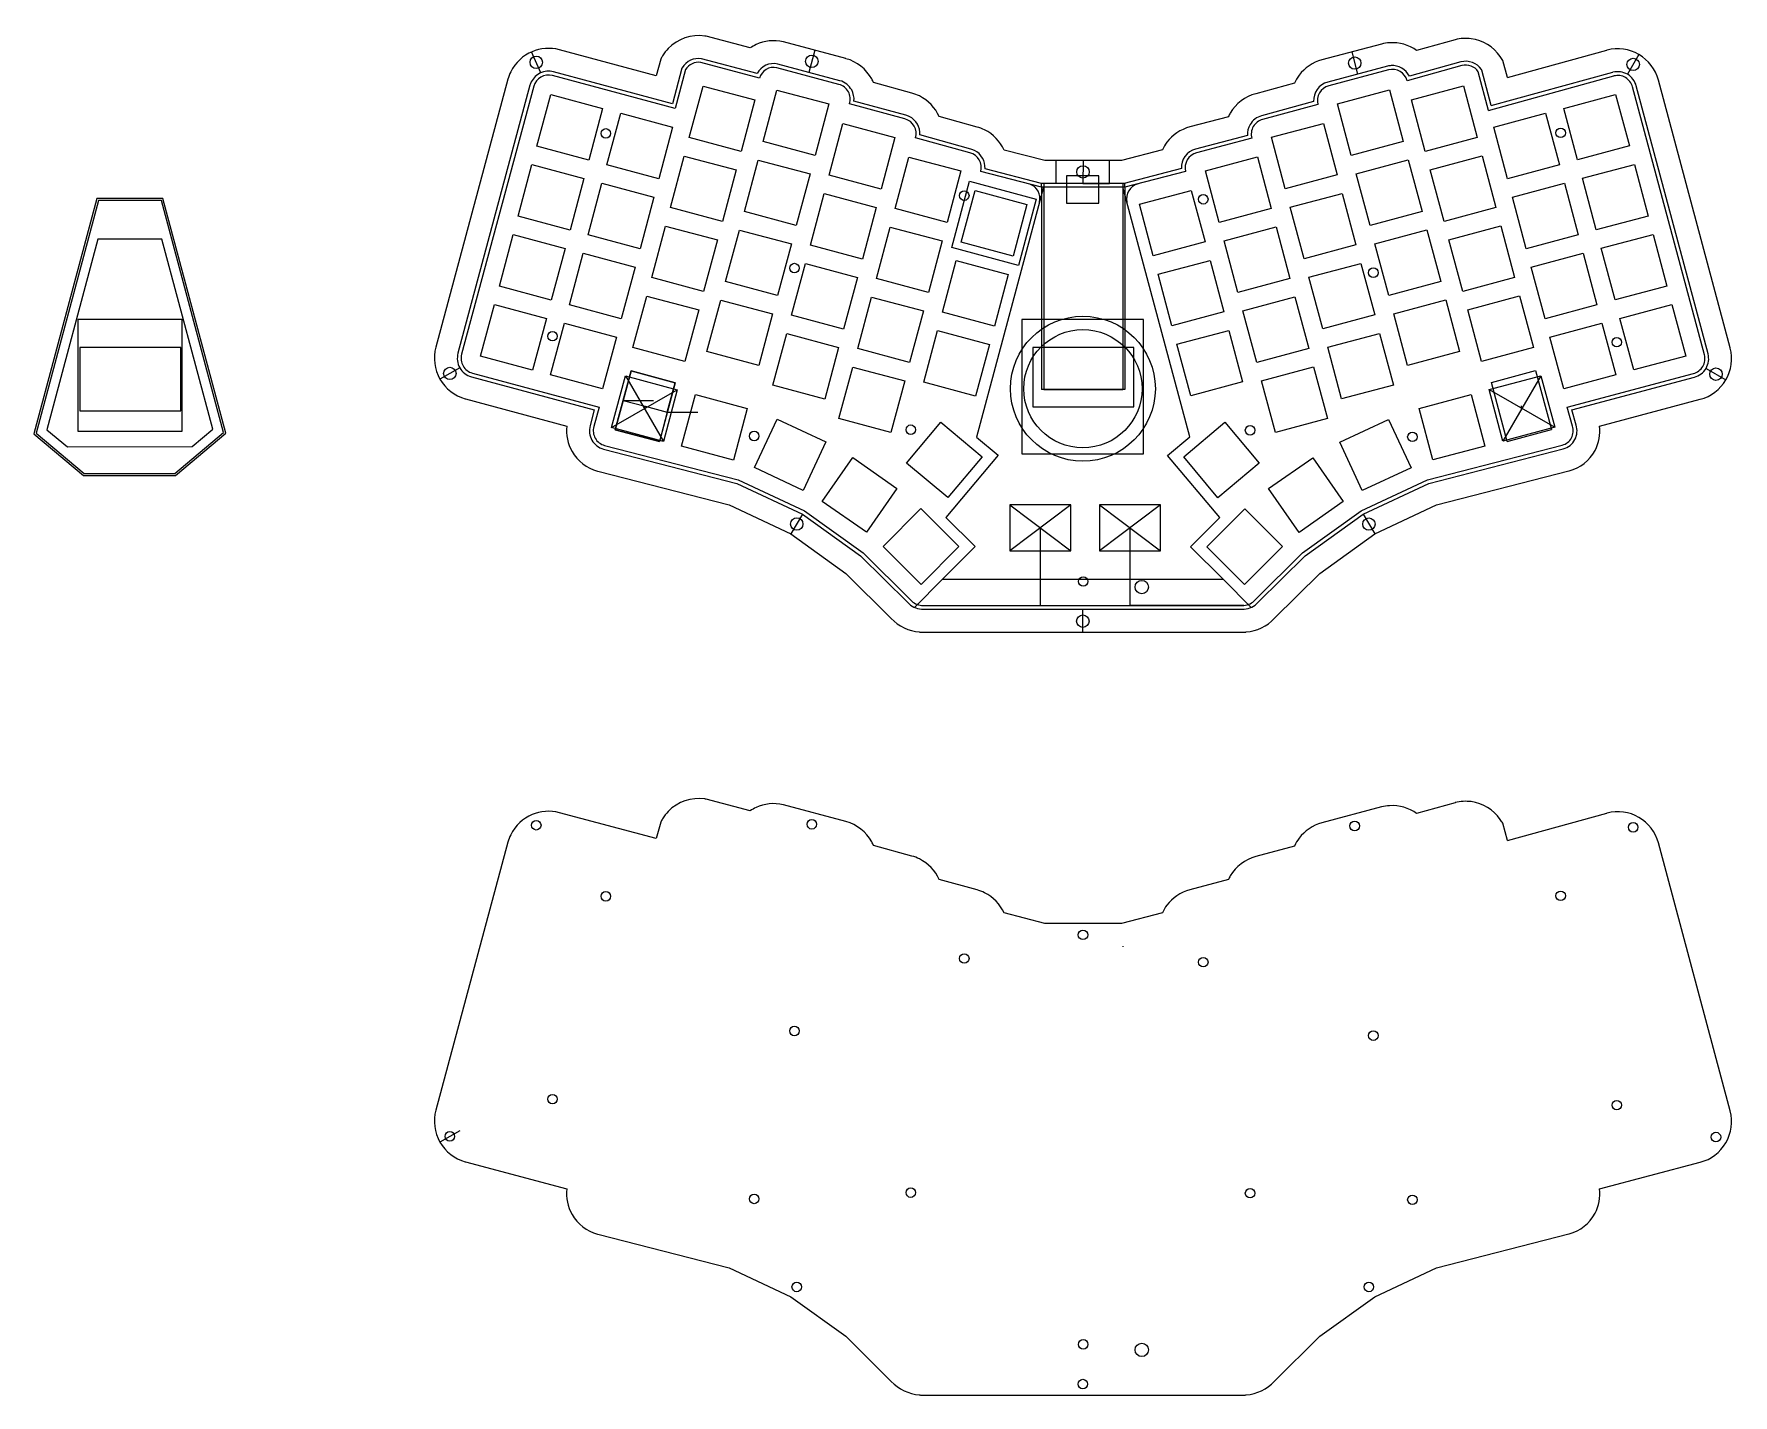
# Model space of a CAD drawing. Header units: millimetres. Extents: x -112 to 334, y -349 to 7.
import ezdxf

# ---------------------------------------------------------------- set-up
doc = ezdxf.new("R2010")
doc.units = ezdxf.units.MM
doc.layers.get('0').update_dxf_attribs({"linetype": 'CONTINUOUS'})

msp = doc.modelspace()

# ---------------------------------------------------------------- linework, layer by layer
for p, q in [((75.87, 3.69), (64.37, 6.75)), ((100.98, 0.9), (84.63, 5.27)), ((241.47, 4.72), (225.83, 0.57)), ((260.72, 5.84), (250.66, 3.04)), ((20.98, -2.81), (18.56, 2.68)), ((51.24, -3.57), (25.86, 3.22)), ((52.4, 0.77), (51.24, -3.57)), ((77.72, -3.01), (63.13, 0.87)), ((92.8, 3.08), (91.28, -2.72)), ((233.65, 2.64), (235.18, -3.16)), ((262.28, 0.04), (248.77, -3.71)), ((274.47, -4.05), (273.27, 0.45)), ((274.47, -4.05), (300.57, 3.11)), ((308.96, 1.98), (305.93, -3.2)), ((56.19, -12.13), (24.03, -3.54)), ((55.48, -10.91), (24.29, -2.58)), ((57.98, -1.6), (55.48, -10.91)), ((58.91, -1.99), (56.19, -12.13)), ((78.32, -4.21), (62.93, -0.11)), ((99.15, -5.86), (82.9, -1.51)), ((99.41, -4.89), (83.14, -0.54)), ((243, -1.08), (227.36, -5.23)), ((243.25, -2.05), (227.62, -6.2)), ((262.54, -0.92), (248.16, -4.91)), ((269.53, -12.66), (266.81, -2.52)), ((270.24, -11.43), (267.74, -2.09)), ((269.53, -12.66), (302.38, -3.65)), ((270.24, -11.43), (302.12, -2.68)), ((12.34, -4.52), (-6.55, -74.77)), ((18.13, -6.09), (-0.76, -76.34)), ((19.1, -6.35), (0.2, -76.6)), ((118.29, -8.15), (108.22, -5.39)), ((218.61, -5.52), (208.45, -8.29)), ((326.11, -76.74), (307.28, -6.52)), ((327.08, -76.49), (308.25, -6.26)), ((332.88, -74.95), (314.05, -4.72)), ((116.45, -14.9), (101.94, -10.93)), ((116.71, -13.94), (103.09, -10.21)), ((223.63, -10.37), (210.01, -14.08)), ((224.75, -11.1), (210.27, -15.05)), ((135.38, -17.04), (125.45, -14.29)), ((191.17, -17), (191.16, -17)), ((201.28, -14.33), (191.17, -17)), ((133.52, -23.79), (119.26, -19.84)), ((133.78, -22.82), (120.39, -19.11)), ((206.28, -19.21), (192.68, -22.8)), ((207.4, -19.95), (192.95, -23.77)), ((153.14, -25.81), (142.47, -23.07)), ((173.26, -25.8), (153.14, -25.81)), ((156.11, -31.81), (156.1, -25.81)), ((163.2, -25.8), (163.11, -31.81)), ((170.11, -31.81), (170.1, -25.8)), ((183.97, -23.02), (173.26, -25.8)), ((152.26, -32.81), (136.33, -28.72)), ((152.23, -31.81), (137.46, -27.98)), ((188.96, -27.93), (173.98, -31.81)), ((190.08, -28.67), (174.15, -32.8)), ((152.78, -32.81), (135.22, -98.33)), ((173.98, -31.81), (152.23, -31.81)), ((152.26, -32.81), (152.26, -31.81)), ((174.15, -32.8), (152.26, -32.81)), ((152.26, -32.81), (152.26, -85.81)), ((152.86, -31.81), (152.89, -85.81)), ((152.86, -31.81), (152.86, -31.97)), ((163.11, -31.81), (156.11, -31.81)), ((163.11, -31.81), (170.11, -31.81)), ((173.61, -31.81), (173.64, -85.81)), ((173.61, -31.81), (173.61, -31.91)), ((191.17, -98.22), (173.64, -32.8)), ((174.15, -32.8), (174.15, -31.76)), ((174.15, -32.8), (174.15, -85.81)), ((-0.28, -80.15), (-5.49, -83.12)), ((2.76, -82.5), (35, -91.14)), ((3.02, -81.54), (36.23, -90.44)), ((39.52, -95.78), (43.14, -82.26)), ((39.52, -95.78), (43.14, -82.26)), ((39.52, -95.78), (43.14, -82.26)), ((39.52, -95.78), (43.14, -82.26)), ((40.48, -96.41), (44.62, -80.95)), ((40.48, -96.41), (44.62, -80.95)), ((40.48, -96.41), (44.62, -80.95)), ((40.48, -96.41), (44.62, -80.95)), ((40.48, -96.41), (44.62, -80.95)), ((43.14, -82.26), (56.76, -85.91)), ((43.14, -82.26), (53.14, -99.43)), ((43.14, -82.26), (56.76, -85.91)), ((43.14, -82.26), (53.14, -99.43)), ((43.14, -82.26), (56.76, -85.91)), ((43.14, -82.26), (53.14, -99.43)), ((43.14, -82.26), (56.76, -85.91)), ((43.14, -82.26), (53.14, -99.43)), ((44.62, -80.95), (56.21, -84.06)), ((44.62, -80.95), (56.21, -84.06)), ((44.62, -80.95), (56.21, -84.06)), ((56.21, -84.06), (52.07, -99.51)), ((56.21, -84.06), (52.07, -99.51)), ((56.21, -84.06), (52.07, -99.51)), ((56.21, -84.06), (52.07, -99.51)), ((56.21, -84.06), (52.07, -99.51)), ((56.21, -84.06), (52.07, -99.51)), ((54.14, -91.79), (56.21, -84.06)), ((269.64, -85.87), (283.26, -82.22)), ((270.25, -83.97), (281.84, -80.87)), ((274.39, -99.43), (270.25, -83.97)), ((283.26, -82.22), (273.27, -99.39)), ((281.84, -80.87), (285.98, -96.32)), ((283.26, -82.22), (286.89, -95.74)), ((290.16, -90.44), (323.25, -81.65)), ((291.38, -91.15), (323.5, -82.61)), ((326.56, -80.29), (331.74, -83.32)), ((1.19, -88.29), (27.78, -95.42)), ((42.55, -88.68), (40.48, -96.41)), ((42.55, -88.68), (40.48, -96.41)), ((42.55, -88.68), (40.48, -96.41)), ((42.55, -88.68), (40.48, -96.41)), ((42.55, -88.68), (50.55, -88.68)), ((42.55, -88.68), (50.55, -88.68)), ((42.55, -88.68), (50.55, -88.68)), ((42.55, -88.68), (50.55, -88.68)), ((42.55, -88.68), (50.55, -88.68)), ((42.55, -88.68), (50.55, -88.68)), ((42.55, -88.68), (50.55, -88.68)), ((42.55, -88.68), (50.55, -88.68)), ((174.15, -85.81), (152.26, -85.81)), ((152.89, -85.81), (173.64, -85.81)), ((298.64, -95.43), (325.04, -88.41)), ((35, -91.14), (33.89, -95.31)), ((36.23, -90.44), (34.86, -95.57)), ((48.14, -90.85), (48.35, -90.85)), ((48.14, -90.85), (48.35, -90.85)), ((48.14, -90.85), (48.35, -90.85)), ((48.14, -90.85), (48.35, -90.85)), ((48.35, -90.85), (48.35, -90.23)), ((48.35, -90.85), (48.35, -90.23)), ((48.35, -90.85), (48.35, -90.23)), ((48.35, -90.85), (48.35, -90.23)), ((54.14, -91.79), (52.07, -99.51)), ((54.14, -91.79), (52.07, -99.51)), ((54.14, -91.79), (52.07, -99.51)), ((54.14, -91.79), (62.14, -91.79)), ((54.14, -91.79), (62.14, -91.79)), ((54.14, -91.79), (62.14, -91.79)), ((54.14, -91.79), (62.14, -91.79)), ((54.14, -91.79), (62.14, -91.79)), ((54.14, -91.79), (62.14, -91.79)), ((54.14, -91.79), (62.14, -91.79)), ((54.14, -91.79), (62.14, -91.79)), ((278.11, -90.81), (278.11, -90.15)), ((278.26, -90.81), (278.11, -90.81)), ((291.5, -95.44), (290.16, -90.44)), ((292.46, -95.15), (291.38, -91.15)), ((40.48, -96.41), (52.07, -99.51)), ((40.48, -96.41), (52.07, -99.51)), ((40.48, -96.41), (52.07, -99.51)), ((40.48, -96.41), (52.07, -99.51)), ((40.48, -96.41), (52.07, -99.51)), ((274.39, -99.43), (285.98, -96.32)), ((37.41, -101.47), (72.39, -110.44)), ((37.67, -100.51), (72.73, -109.5)), ((135.22, -98.33), (140.9, -103.09)), ((185.33, -103.12), (191.17, -98.22)), ((253.48, -109.5), (288.85, -100.42)), ((253.82, -110.44), (289.1, -101.39)), ((140.9, -103.09), (127.22, -119.39)), ((199, -119.41), (185.33, -103.12)), ((35.88, -107.27), (70.35, -116.11)), ((72.39, -110.44), (89.61, -118.51)), ((72.73, -109.5), (90.12, -117.65)), ((236.09, -117.65), (253.48, -109.5)), ((236.6, -118.51), (253.82, -110.44)), ((255.86, -116.11), (290.61, -107.2)), ((70.35, -116.11), (86.56, -123.71)), ((89.61, -118.51), (86.56, -123.71)), ((89.61, -118.51), (104.83, -129.44)), ((90.12, -117.65), (105.47, -128.68)), ((127.22, -119.39), (134.86, -127.03)), ((160, -116.1), (144, -128.1)), ((144, -116.1), (160, -128.1)), ((183.5, -116.1), (167.5, -128.1)), ((167.5, -116.1), (183.5, -128.1)), ((191.36, -127.05), (199, -119.41)), ((220.74, -128.68), (236.09, -117.65)), ((221.39, -129.44), (236.6, -118.51)), ((236.6, -118.51), (239.65, -123.71)), ((239.65, -123.71), (255.86, -116.11)), ((86.56, -123.71), (100.94, -134.04)), ((152, -142.44), (152, -122.1)), ((175.5, -142.44), (175.5, -122.1)), ((225.27, -134.04), (239.65, -123.71)), ((105.47, -128.68), (117.91, -140.98)), ((134.86, -127.03), (126.33, -135.56)), ((199.89, -135.58), (191.36, -127.05)), ((208.3, -140.98), (220.74, -128.68)), ((104.83, -129.44), (117.19, -141.68)), ((209.02, -141.68), (221.39, -129.44)), ((100.94, -134.04), (112.89, -145.86)), ((126.33, -135.56), (118.94, -142.95)), ((126.33, -135.56), (199.89, -135.58)), ((199.89, -135.58), (207.26, -142.96)), ((213.33, -145.86), (225.27, -134.04)), ((120.84, -142.44), (205.37, -142.44)), ((120.84, -142.44), (152, -142.44)), ((205.37, -142.44), (175.5, -142.44)), ((120.8, -143.44), (205.41, -143.44)), ((163.11, -149.44), (163.11, -143.44)), ((120.54, -149.44), (205.68, -149.44)), ((75.87, -196.31), (64.37, -193.25)), ((100.98, -199.1), (84.63, -194.73)), ((241.47, -195.28), (225.83, -199.43)), ((260.72, -194.16), (250.66, -196.96)), ((51.24, -203.57), (25.86, -196.78)), ((52.4, -199.23), (51.24, -203.57)), ((274.47, -204.05), (273.27, -199.55)), ((274.47, -204.05), (300.57, -196.89)), ((12.34, -204.52), (-6.55, -274.77)), ((332.88, -274.95), (314.05, -204.72)), ((118.29, -208.15), (108.22, -205.39)), ((218.61, -205.52), (208.45, -208.29)), ((135.38, -217.04), (125.45, -214.29)), ((191.17, -217), (191.16, -217)), ((201.28, -214.33), (191.17, -217)), ((153.14, -225.81), (142.47, -223.07)), ((173.26, -225.8), (153.14, -225.81)), ((183.97, -223.02), (173.26, -225.8)), ((173.61, -231.81), (173.61, -231.91)), ((-0.28, -280.15), (-5.49, -283.12)), ((1.19, -288.29), (27.78, -295.42)), ((298.64, -295.43), (325.04, -288.41)), ((35.88, -307.27), (70.35, -316.11)), ((255.86, -316.11), (290.61, -307.2)), ((70.35, -316.11), (86.56, -323.71)), ((239.65, -323.71), (255.86, -316.11)), ((86.56, -323.71), (100.94, -334.04)), ((225.27, -334.04), (239.65, -323.71)), ((100.94, -334.04), (112.89, -345.86)), ((213.33, -345.86), (225.27, -334.04)), ((120.54, -349.44), (205.68, -349.44))]:
    msp.add_line(p, q)
for points in [[(19.94, -22.04), (23.56, -8.52), (37.18, -12.17), (33.56, -25.69)], [(63.5, -6.28), (77.12, -9.93), (73.5, -23.45), (59.88, -19.8)], [(82.89, -7.33), (96.51, -10.98), (92.89, -24.51), (79.27, -20.86)], [(229.9, -10.94), (243.52, -7.3), (247.14, -20.82), (233.52, -24.47)], [(262.9, -6.24), (266.53, -19.76), (252.91, -23.41), (249.28, -9.89)], [(292.85, -25.65), (289.22, -12.13), (302.84, -8.48), (306.47, -22)], [(55.53, -17.09), (51.91, -30.61), (38.29, -26.96), (41.91, -13.44)], [(96.58, -29.64), (100.21, -16.12), (113.83, -19.76), (110.2, -33.29)], [(212.58, -19.73), (226.2, -16.08), (229.82, -29.6), (216.2, -33.25)], [(274.5, -30.57), (270.87, -17.05), (284.49, -13.4), (288.12, -26.92)], [(68.58, -41.8), (54.96, -38.16), (58.58, -24.63), (72.2, -28.28)], [(91.59, -29.34), (87.97, -42.86), (74.35, -39.21), (77.97, -25.69)], [(113.9, -38.42), (117.52, -24.9), (131.14, -28.55), (127.52, -42.07)], [(195.26, -28.51), (208.88, -24.86), (212.5, -38.38), (198.89, -42.03)], [(252.06, -39.17), (238.44, -42.82), (234.81, -29.3), (248.43, -25.65)], [(257.83, -41.77), (254.2, -28.24), (267.82, -24.59), (271.45, -38.12)], [(32.26, -30.52), (28.64, -44.04), (15.02, -40.39), (18.64, -26.87)], [(158.8, -37.02), (167.3, -37.02), (167.3, -29.81), (158.8, -29.81)], [(297.77, -44.01), (294.14, -30.48), (307.76, -26.83), (311.39, -40.36)], [(46.99, -48.96), (33.37, -45.31), (37, -31.79), (50.62, -35.44)], [(108.91, -38.12), (105.29, -51.64), (91.67, -47.99), (95.29, -34.47)], [(146.25, -53.3), (128.77, -48.61), (133.43, -31.23), (150.91, -35.91)], [(134.84, -33.68), (148.46, -37.33), (144.84, -50.85), (131.22, -47.2)], [(191.56, -33.64), (195.19, -47.16), (181.57, -50.81), (177.94, -37.29)], [(234.74, -47.95), (221.12, -51.6), (217.5, -38.08), (231.12, -34.43)], [(279.41, -48.92), (275.79, -35.4), (289.41, -31.75), (293.03, -45.27)], [(-95.44, -35.81), (-111.95, -97.44), (-98.93, -108.36), (-74.81, -108.36), (-61.66, -97.33), (-78.15, -35.8)], [(-98.75, -107.86), (-74.99, -107.86), (-62.23, -97.15), (-78.53, -36.3), (-95.05, -36.31), (-111.39, -97.26)], [(50.04, -56.51), (53.67, -42.99), (67.29, -46.63), (63.66, -60.16)], [(69.43, -57.56), (73.05, -44.04), (86.67, -47.69), (83.05, -61.21)], [(126.23, -46.9), (122.6, -60.42), (108.98, -56.77), (112.61, -43.25)], [(213.8, -43.21), (217.42, -56.73), (203.8, -60.38), (200.18, -46.86)], [(239.73, -47.65), (253.35, -44), (256.97, -57.52), (243.36, -61.17)], [(262.74, -60.12), (259.12, -46.6), (272.74, -42.95), (276.36, -56.47)], [(-78.4, -46.47), (-95.19, -46.47), (-108.56, -96.37), (-103.2, -100.87), (-70.48, -100.81), (-65.05, -96.26)], [(27.35, -48.87), (23.72, -62.4), (10.1, -58.75), (13.73, -45.22)], [(302.68, -62.36), (299.06, -48.83), (312.68, -45.19), (316.3, -58.71)], [(28.45, -63.66), (32.08, -50.14), (45.7, -53.79), (42.07, -67.31)], [(103.99, -56.47), (100.37, -69.99), (86.75, -66.34), (90.37, -52.82)], [(126.3, -65.55), (129.92, -52.03), (143.54, -55.68), (139.92, -69.2)], [(200.11, -65.51), (186.49, -69.16), (182.86, -55.64), (196.48, -51.99)], [(239.66, -66.3), (226.04, -69.95), (222.41, -56.43), (236.03, -52.78)], [(280.71, -53.75), (294.33, -50.1), (297.95, -63.63), (284.33, -67.28)], [(62.37, -64.99), (58.74, -78.51), (45.13, -74.86), (48.75, -61.34)], [(121.31, -65.25), (117.68, -78.77), (104.07, -75.12), (107.69, -61.6)], [(218.72, -61.56), (222.34, -75.09), (208.72, -78.74), (205.1, -65.21)], [(248.27, -79.53), (244.65, -66), (258.27, -62.35), (261.89, -75.88)], [(264.04, -64.95), (277.66, -61.3), (281.28, -74.82), (267.66, -78.47)], [(22.43, -67.23), (18.8, -80.75), (5.18, -77.1), (8.81, -63.58)], [(81.76, -66.04), (78.13, -79.56), (64.51, -75.91), (68.14, -62.39)], [(303.98, -67.19), (317.6, -63.54), (321.22, -77.06), (307.6, -80.71)], [(-100.47, -96.73), (-73.07, -96.73), (-73.07, -67.45), (-100.47, -67.45)], [(27.16, -68.49), (40.78, -72.14), (37.16, -85.67), (23.54, -82.02)], [(99.07, -74.82), (95.45, -88.35), (81.83, -84.7), (85.45, -71.17)], [(121.38, -83.91), (125.01, -70.38), (138.63, -74.03), (135, -87.56)], [(179.04, -67.45), (147.1, -67.45), (147.1, -102.71), (179.04, -102.71)], [(201.4, -70.34), (205.02, -83.87), (191.4, -87.52), (187.78, -73.99)], [(227.33, -74.78), (240.95, -71.13), (244.57, -84.66), (230.96, -88.31)], [(302.87, -81.98), (289.25, -85.63), (285.62, -72.1), (299.24, -68.46)], [(-73.47, -74.83), (-99.97, -74.83), (-99.97, -91.43), (-73.47, -91.43)], [(150.03, -90.37), (176.53, -90.37), (176.53, -74.83), (150.03, -74.83)], [(102.77, -79.95), (116.39, -83.6), (112.77, -97.13), (99.15, -93.48)], [(210.01, -83.56), (223.63, -79.92), (227.26, -93.44), (213.64, -97.09)], [(48.35, -90.23), (54.14, -91.79), (52.07, -99.51), (40.48, -96.41), (44.62, -80.95), (42.55, -88.68)], [(54.14, -91.79), (56.21, -84.06), (44.62, -80.95), (42.55, -88.68), (48.35, -90.23)], [(54.14, -91.79), (56.21, -84.06), (44.62, -80.95), (42.55, -88.68), (48.35, -90.23)], [(54.14, -91.79), (56.21, -84.06), (44.62, -80.95), (42.55, -88.68), (48.35, -90.23)], [(53.14, -99.43), (39.52, -95.78), (56.76, -85.91)], [(39.52, -95.78), (56.76, -85.91), (53.14, -99.43)], [(39.52, -95.78), (56.76, -85.91), (53.14, -99.43)], [(39.52, -95.78), (56.76, -85.91), (53.14, -99.43)], [(61.5, -87.18), (75.11, -90.83), (71.49, -104.35), (57.87, -100.7)], [(264.91, -87.14), (268.53, -100.66), (254.91, -104.31), (251.29, -90.79)], [(273.27, -99.39), (269.64, -85.87), (286.89, -95.74)], [(82.95, -93.64), (95.73, -99.6), (89.81, -112.29), (77.03, -106.33)], [(125.87, -94.4), (136.67, -103.46), (127.67, -114.19), (116.87, -105.12)], [(189.56, -103.49), (200.36, -94.42), (209.36, -105.15), (198.55, -114.21)], [(243.26, -93.7), (249.18, -106.39), (236.4, -112.35), (230.48, -99.66)], [(106.34, -123.25), (94.79, -115.16), (102.82, -103.69), (114.37, -111.78)], [(223.39, -103.74), (231.42, -115.21), (219.87, -123.3), (211.84, -111.83)], [(130.62, -127.03), (120.72, -136.93), (110.75, -126.96), (120.65, -117.06)], [(160, -116.1), (144, -116.1), (144, -128.1), (160, -128.1)], [(183.5, -116.1), (167.5, -116.1), (167.5, -128.1), (183.5, -128.1)], [(205.57, -117.08), (215.47, -126.98), (205.5, -136.95), (195.6, -127.05)]]:
    msp.add_lwpolyline(points, close=True)
for centre, radius in [((19.77, -0.07), 1.63), ((92.04, 0.18), 1.63), ((234.41, -0.26), 1.62), ((307.44, -0.61), 1.62), ((38.02, -18.7), 1.25), ((288.42, -18.56), 1.25), ((163.15, -28.81), 1.62), ((132.01, -35.01), 1.25), ((194.69, -35.97), 1.25), ((87.49, -54.01), 1.25), ((239.29, -55.22), 1.25), ((163.13, -85.63), 19), ((24.03, -71.87), 1.25), ((163.13, -85.63), 15.5), ((303.14, -73.44), 1.25), ((-2.89, -81.63), 1.63), ((329.15, -81.81), 1.63), ((76.92, -98.03), 1.25), ((117.99, -96.38), 1.25), ((206.97, -96.54), 1.25), ((249.55, -98.26), 1.25), ((88.09, -121.11), 1.63), ((238.13, -121.11), 1.62), ((163.21, -136.16), 1.25), ((178.56, -137.62), 1.75), ((163.11, -146.57), 1.62), ((19.77, -200.07), 1.25), ((92.04, -199.82), 1.25), ((234.41, -200.26), 1.25), ((307.44, -200.61), 1.25), ((38.02, -218.7), 1.25), ((288.42, -218.56), 1.25), ((163.15, -228.81), 1.25), ((132.01, -235.01), 1.25), ((194.69, -235.97), 1.25), ((87.49, -254.01), 1.25), ((239.29, -255.22), 1.25), ((24.03, -271.87), 1.25), ((303.14, -273.44), 1.25), ((-2.89, -281.63), 1.25), ((329.15, -281.81), 1.25), ((76.92, -298.03), 1.25), ((117.99, -296.38), 1.25), ((206.97, -296.54), 1.25), ((249.55, -298.26), 1.25), ((88.09, -321.11), 1.25), ((238.13, -321.11), 1.25), ((163.21, -336.16), 1.25), ((178.56, -337.62), 1.75), ((163.11, -346.57), 1.25)]:
    msp.add_circle(centre, radius)
for centre, radius, start, end in [((147.97, -35.72), 3.89, -15, 71.7707), ((178.6, -35.8), 4.02, 104.5251, 193.3293)]:
    msp.add_arc(centre, radius, start, end)
for points, knots in [([(64.37, 6.75), (64.24, 6.77), (64.12, 6.79), (63.99, 6.81), (60.43, 7.36), (56.85, 6.11), (54.4, 3.57), (53.84, 2.98), (53.34, 2.33), (52.91, 1.62), (52.74, 1.33), (52.57, 1.05), (52.4, 0.77)], [-0.077863, -0.077863, -0.077863, -0.077863, 0, 0, 0, 0.812865, 0.812865, 0.812865, 1, 1, 1, 1.20311, 1.20311, 1.20311, 1.20311]), ([(84.63, 5.27), (84.6, 5.28), (84.57, 5.28), (84.55, 5.29), (82.1, 5.88), (79.56, 5.58), (77.41, 4.58), (76.87, 4.32), (76.36, 4.03), (75.87, 3.69)], [-0.0128952, -0.0128952, -0.0128952, -0.0128952, 0, 0, 0, 0.4368946, 0.4368946, 0.4368946, 0.5467146, 0.5467146, 0.5467146, 0.5467146]), ([(250.66, 3.04), (248.63, 4.48), (246.12, 5.24), (243.53, 5.06), (242.85, 5.01), (242.16, 4.9), (241.48, 4.72), (241.47, 4.72), (241.47, 4.72), (241.47, 4.72)], [0.4415831, 0.4415831, 0.4415831, 0.4415831, 0.8830532, 0.8830532, 0.8830532, 1, 1, 1, 1.0016444, 1.0016444, 1.0016444, 1.0016444]), ([(273.27, 0.45), (273.04, 0.78), (272.81, 1.11), (272.59, 1.44), (270.8, 4.05), (268, 5.71), (264.98, 6.11), (263.6, 6.29), (262.16, 6.21), (260.77, 5.85), (260.75, 5.84), (260.73, 5.84), (260.72, 5.84)], [-0.238795, -0.238795, -0.238795, -0.238795, 0, 0, 0, 0.686834, 0.686834, 0.686834, 1, 1, 1, 1.00982, 1.00982, 1.00982, 1.00982]), ([(25.86, 3.22), (23.41, 3.88), (20.85, 3.65), (18.66, 2.72), (16.29, 1.71), (14.27, -0.13), (13.08, -2.56), (12.78, -3.18), (12.53, -3.83), (12.35, -4.51), (12.35, -4.51), (12.34, -4.52), (12.34, -4.52)], [0.001445, 0.001445, 0.001445, 0.001445, 0.423902, 0.423902, 0.423902, 0.883049, 0.883049, 0.883049, 1, 1, 1, 1.002299, 1.002299, 1.002299, 1.002299]), ([(63.13, 0.87), (63.12, 0.88), (63.1, 0.88), (63.08, 0.88), (61.08, 1.19), (59.09, 0.25), (58.05, -1.48), (58.03, -1.52), (58, -1.56), (57.98, -1.6)], [-0.011123, -0.011123, -0.011123, -0.011123, 0, 0, 0, 1, 1, 1, 1.029016, 1.029016, 1.029016, 1.029016]), ([(107.75, -4.43), (106.31, -1.82), (103.87, 0.11), (101, 0.89), (100.99, 0.89), (100.98, 0.9), (100.98, 0.9)], [0, 0, 0, 0, 1, 1, 1, 1.006275, 1.006275, 1.006275, 1.006275]), ([(225.83, 0.57), (223.37, -0.08), (221.27, -1.56), (219.83, -3.46), (219.35, -4.1), (218.94, -4.79), (218.61, -5.52)], [0.0007555, 0.0007555, 0.0007555, 0.0007555, 0.4239023, 0.4239023, 0.4239023, 0.5665395, 0.5665395, 0.5665395, 0.5665395]), ([(267.74, -2.09), (267.7, -2.04), (267.67, -2), (267.64, -1.95), (266.46, -0.23), (264.31, 0.57), (262.29, 0.04), (262.29, 0.04), (262.28, 0.04), (262.28, 0.04)], [-0.034114, -0.034114, -0.034114, -0.034114, 0, 0, 0, 1, 1, 1, 1.001403, 1.001403, 1.001403, 1.001403]), ([(308.96, 1.98), (306.44, 3.45), (303.43, 3.86), (300.6, 3.12), (300.59, 3.12), (300.58, 3.11), (300.57, 3.11)], [0, 0, 0, 0, 1, 1, 1, 1.012257, 1.012257, 1.012257, 1.012257]), ([(24.29, -2.58), (21.94, -1.93), (19.5, -3.09), (18.47, -5.21), (18.33, -5.49), (18.22, -5.78), (18.13, -6.09), (18.13, -6.09), (18.13, -6.09), (18.13, -6.09)], [0.0003806, 0.0003806, 0.0003806, 0.0003806, 0.8844965, 0.8844965, 0.8844965, 1, 1, 1, 1.0003284, 1.0003284, 1.0003284, 1.0003284]), ([(83.14, -0.54), (83.14, -0.54), (83.14, -0.54), (83.13, -0.54), (80.94, -0.01), (78.71, -1.08), (77.72, -3.01)], [-0.0018422, -0.0018422, -0.0018422, -0.0018422, 0, 0, 0, 0.8689814, 0.8689814, 0.8689814, 0.8689814]), ([(248.77, -3.71), (247.87, -1.9), (245.95, -0.79), (243.93, -0.93), (243.62, -0.95), (243.31, -1), (243, -1.08), (243, -1.08), (243, -1.08), (243, -1.08)], [0.1253665, 0.1253665, 0.1253665, 0.1253665, 0.8844976, 0.8844976, 0.8844976, 1, 1, 1, 1.0002349, 1.0002349, 1.0002349, 1.0002349]), ([(305.93, -3.2), (304.78, -2.53), (303.41, -2.35), (302.13, -2.68), (302.12, -2.68), (302.12, -2.68), (302.12, -2.68)], [0, 0, 0, 0, 1, 1, 1, 1.001751, 1.001751, 1.001751, 1.001751]), ([(102.49, -7.32), (101.84, -6.13), (100.73, -5.25), (99.41, -4.89), (99.41, -4.89), (99.41, -4.89), (99.41, -4.89)], [0, 0, 0, 0, 1, 1, 1, 1.000896, 1.000896, 1.000896, 1.000896]), ([(125.45, -14.29), (124.42, -11.99), (122.61, -10.05), (120.24, -8.89), (119.63, -8.58), (118.97, -8.33), (118.29, -8.15)], [0.4355438, 0.4355438, 0.4355438, 0.4355438, 0.8830525, 0.8830525, 0.8830525, 1, 1, 1, 1]), ([(120.39, -19.11), (120.53, -17.09), (119.42, -15.16), (117.59, -14.27), (117.31, -14.13), (117.02, -14.02), (116.71, -13.94)], [0.123353, 0.123353, 0.123353, 0.123353, 0.8844996, 0.8844996, 0.8844996, 1, 1, 1, 1]), ([(142.47, -23.07), (141.44, -20.82), (139.64, -18.92), (137.31, -17.77), (136.7, -17.47), (136.05, -17.23), (135.38, -17.04)], [0.4422387, 0.4422387, 0.4422387, 0.4422387, 0.8830499, 0.8830499, 0.8830499, 0.9991743, 0.9991743, 0.9991743, 0.9991743]), ([(191.16, -17), (188.71, -17.65), (186.6, -19.12), (185.17, -21.03), (184.7, -21.65), (184.3, -22.31), (183.97, -23.02)], [0.0005906, 0.0005906, 0.0005906, 0.0005906, 0.4239046, 0.4239046, 0.4239046, 0.562257, 0.562257, 0.562257, 0.562257]), ([(137.46, -27.98), (137.59, -25.97), (136.49, -24.05), (134.66, -23.16), (134.38, -23.02), (134.09, -22.91), (133.78, -22.82)], [0.1253149, 0.1253149, 0.1253149, 0.1253149, 0.8844941, 0.8844941, 0.8844941, 1, 1, 1, 1]), ([(331.74, -83.32), (333.21, -80.8), (333.62, -77.79), (332.88, -74.97), (332.88, -74.96), (332.88, -74.95), (332.88, -74.95)], [0, 0, 0, 0, 1, 1, 1, 1.006025, 1.006025, 1.006025, 1.006025]), ([(-0.28, -80.15), (0.38, -81.3), (1.47, -82.15), (2.75, -82.5), (2.76, -82.5), (2.76, -82.5), (2.76, -82.5)], [0, 0, 0, 0, 1, 1, 1, 1.000825, 1.000825, 1.000825, 1.000825]), ([(326.56, -80.29), (327.23, -79.14), (327.42, -77.77), (327.08, -76.49), (327.08, -76.49), (327.08, -76.49), (327.08, -76.49)], [0, 0, 0, 0, 1, 1, 1, 1.000861, 1.000861, 1.000861, 1.000861]), ([(-5.49, -83.12), (-4.05, -85.66), (-1.64, -87.52), (1.17, -88.29), (1.18, -88.29), (1.18, -88.29), (1.19, -88.29)], [0.000001, 0.000001, 0.000001, 0.000001, 1, 1, 1, 1.005778, 1.005778, 1.005778, 1.005778]), ([(29.16, -102.09), (30.61, -104.63), (33.01, -106.49), (35.82, -107.26), (35.84, -107.26), (35.86, -107.27), (35.88, -107.27)], [0, 0, 0, 0, 1, 1, 1, 1.017668, 1.017668, 1.017668, 1.017668]), ([(34.37, -99.12), (35.03, -100.27), (36.12, -101.12), (37.41, -101.47), (37.41, -101.47), (37.41, -101.47), (37.41, -101.47)], [0, 0, 0, 0, 1, 1, 1, 1.002524, 1.002524, 1.002524, 1.002524]), ([(289.1, -101.39), (289.1, -101.39), (289.1, -101.39), (289.1, -101.39), (290.41, -101.05), (291.51, -100.17), (292.15, -98.98)], [-0.000889, -0.000889, -0.000889, -0.000889, 0, 0, 0, 1, 1, 1, 1]), ([(290.61, -107.2), (290.62, -107.2), (290.62, -107.2), (290.63, -107.19), (293.55, -106.43), (296.03, -104.47), (297.45, -101.8)], [-0.006222, -0.006222, -0.006222, -0.006222, 0, 0, 0, 1, 1, 1, 1]), ([(117.19, -141.68), (118.12, -142.69), (119.39, -143.31), (120.76, -143.43), (120.77, -143.43), (120.78, -143.44), (120.8, -143.44)], [0.006663, 0.006663, 0.006663, 0.006663, 1, 1, 1, 1.012883, 1.012883, 1.012883, 1.012883]), ([(205.41, -143.44), (205.43, -143.44), (205.44, -143.43), (205.46, -143.43), (206.82, -143.31), (208.1, -142.69), (209.02, -141.68)], [-0.012883, -0.012883, -0.012883, -0.012883, 0, 0, 0, 0.993337, 0.993337, 0.993337, 0.993337]), ([(112.89, -145.86), (114.81, -147.9), (117.43, -149.17), (120.23, -149.41), (120.33, -149.42), (120.44, -149.43), (120.54, -149.44)], [0.026145, 0.026145, 0.026145, 0.026145, 1, 1, 1, 1.090179, 1.090179, 1.090179, 1.090179]), ([(205.68, -149.44), (205.78, -149.43), (205.88, -149.42), (205.98, -149.41), (208.78, -149.17), (211.4, -147.9), (213.33, -145.86)], [-0.090178, -0.090178, -0.090178, -0.090178, 0, 0, 0, 0.973855, 0.973855, 0.973855, 0.973855]), ([(64.37, -193.25), (64.24, -193.23), (64.12, -193.21), (63.99, -193.19), (60.43, -192.64), (56.85, -193.89), (54.4, -196.43), (53.84, -197.02), (53.34, -197.67), (52.91, -198.38), (52.74, -198.67), (52.57, -198.95), (52.4, -199.23)], [-0.077863, -0.077863, -0.077863, -0.077863, 0, 0, 0, 0.812865, 0.812865, 0.812865, 1, 1, 1, 1.20311, 1.20311, 1.20311, 1.20311]), ([(84.63, -194.73), (84.6, -194.72), (84.57, -194.72), (84.55, -194.71), (82.1, -194.12), (79.56, -194.42), (77.41, -195.42), (76.87, -195.68), (76.36, -195.97), (75.87, -196.31)], [-0.0128952, -0.0128952, -0.0128952, -0.0128952, 0, 0, 0, 0.4368946, 0.4368946, 0.4368946, 0.5467146, 0.5467146, 0.5467146, 0.5467146]), ([(250.66, -196.96), (248.63, -195.52), (246.12, -194.76), (243.53, -194.94), (242.85, -194.99), (242.16, -195.1), (241.48, -195.28), (241.47, -195.28), (241.47, -195.28), (241.47, -195.28)], [0.4415831, 0.4415831, 0.4415831, 0.4415831, 0.8830532, 0.8830532, 0.8830532, 1, 1, 1, 1.0016444, 1.0016444, 1.0016444, 1.0016444]), ([(273.27, -199.55), (273.04, -199.22), (272.81, -198.89), (272.59, -198.56), (270.8, -195.95), (268, -194.29), (264.98, -193.89), (263.6, -193.71), (262.16, -193.79), (260.77, -194.15), (260.75, -194.16), (260.73, -194.16), (260.72, -194.16)], [-0.238795, -0.238795, -0.238795, -0.238795, 0, 0, 0, 0.686834, 0.686834, 0.686834, 1, 1, 1, 1.00982, 1.00982, 1.00982, 1.00982]), ([(25.86, -196.78), (23.41, -196.12), (20.85, -196.35), (18.66, -197.28), (16.29, -198.29), (14.27, -200.13), (13.08, -202.56), (12.78, -203.18), (12.53, -203.83), (12.35, -204.51), (12.35, -204.51), (12.34, -204.52), (12.34, -204.52)], [0.001445, 0.001445, 0.001445, 0.001445, 0.423902, 0.423902, 0.423902, 0.883049, 0.883049, 0.883049, 1, 1, 1, 1.002299, 1.002299, 1.002299, 1.002299]), ([(107.75, -204.43), (106.31, -201.82), (103.87, -199.89), (101, -199.11), (100.99, -199.11), (100.98, -199.1), (100.98, -199.1)], [0, 0, 0, 0, 1, 1, 1, 1.006275, 1.006275, 1.006275, 1.006275]), ([(225.83, -199.43), (223.37, -200.08), (221.27, -201.56), (219.83, -203.46), (219.35, -204.1), (218.94, -204.79), (218.61, -205.52)], [0.0007555, 0.0007555, 0.0007555, 0.0007555, 0.4239023, 0.4239023, 0.4239023, 0.5665395, 0.5665395, 0.5665395, 0.5665395]), ([(308.96, -198.02), (306.44, -196.55), (303.43, -196.14), (300.6, -196.88), (300.59, -196.88), (300.58, -196.89), (300.57, -196.89)], [0, 0, 0, 0, 1, 1, 1, 1.012257, 1.012257, 1.012257, 1.012257]), ([(125.45, -214.29), (124.42, -211.99), (122.61, -210.05), (120.24, -208.89), (119.63, -208.58), (118.97, -208.33), (118.29, -208.15)], [0.4355438, 0.4355438, 0.4355438, 0.4355438, 0.8830525, 0.8830525, 0.8830525, 1, 1, 1, 1]), ([(142.47, -223.07), (141.44, -220.82), (139.64, -218.92), (137.31, -217.77), (136.7, -217.47), (136.05, -217.23), (135.38, -217.04)], [0.4422387, 0.4422387, 0.4422387, 0.4422387, 0.8830499, 0.8830499, 0.8830499, 0.9991743, 0.9991743, 0.9991743, 0.9991743]), ([(191.16, -217), (188.71, -217.65), (186.6, -219.12), (185.17, -221.03), (184.7, -221.65), (184.3, -222.31), (183.97, -223.02)], [0.0005906, 0.0005906, 0.0005906, 0.0005906, 0.4239046, 0.4239046, 0.4239046, 0.562257, 0.562257, 0.562257, 0.562257]), ([(331.74, -283.32), (333.21, -280.8), (333.62, -277.79), (332.88, -274.97), (332.88, -274.96), (332.88, -274.95), (332.88, -274.95)], [0, 0, 0, 0, 1, 1, 1, 1.006025, 1.006025, 1.006025, 1.006025]), ([(-5.49, -283.12), (-4.05, -285.66), (-1.64, -287.52), (1.17, -288.29), (1.18, -288.29), (1.18, -288.29), (1.19, -288.29)], [0.000001, 0.000001, 0.000001, 0.000001, 1, 1, 1, 1.005778, 1.005778, 1.005778, 1.005778]), ([(29.16, -302.09), (30.61, -304.63), (33.01, -306.49), (35.82, -307.26), (35.84, -307.26), (35.86, -307.27), (35.88, -307.27)], [0, 0, 0, 0, 1, 1, 1, 1.017668, 1.017668, 1.017668, 1.017668]), ([(290.61, -307.2), (290.62, -307.2), (290.62, -307.2), (290.63, -307.19), (293.55, -306.43), (296.03, -304.47), (297.45, -301.8)], [-0.006222, -0.006222, -0.006222, -0.006222, 0, 0, 0, 1, 1, 1, 1]), ([(112.89, -345.86), (114.81, -347.9), (117.43, -349.17), (120.23, -349.41), (120.33, -349.42), (120.44, -349.43), (120.54, -349.44)], [0.026145, 0.026145, 0.026145, 0.026145, 1, 1, 1, 1.090179, 1.090179, 1.090179, 1.090179]), ([(205.68, -349.44), (205.78, -349.43), (205.88, -349.42), (205.98, -349.41), (208.78, -349.17), (211.4, -347.9), (213.33, -345.86)], [-0.090178, -0.090178, -0.090178, -0.090178, 0, 0, 0, 0.973855, 0.973855, 0.973855, 0.973855])]:
    msp.add_open_spline(points, degree=3, knots=knots)
for points in [[(62.93, -0.11), (61.33, 0.14), (59.74, -0.61), (58.91, -1.99)], [(314.05, -4.72), (313.3, -1.9), (311.47, 0.51), (308.96, 1.98)], [(24.03, -3.54), (21.89, -2.96), (19.68, -4.22), (19.1, -6.35)], [(82.9, -1.51), (80.89, -1.03), (78.87, -2.22), (78.32, -4.21)], [(108.22, -5.39), (108.08, -5.06), (107.92, -4.74), (107.75, -4.43)], [(248.16, -4.91), (247.59, -2.77), (245.4, -1.48), (243.25, -2.05)], [(266.81, -2.52), (265.87, -1.14), (264.16, -0.5), (262.54, -0.92)], [(305.42, -4.07), (304.5, -3.53), (303.41, -3.38), (302.38, -3.65)], [(307.28, -6.52), (307.01, -5.49), (306.34, -4.6), (305.42, -4.07)], [(308.25, -6.26), (307.91, -4.97), (307.08, -3.87), (305.93, -3.2)], [(101.62, -7.8), (101.09, -6.85), (100.2, -6.15), (99.15, -5.86)], [(101.94, -10.93), (102.26, -9.88), (102.14, -8.76), (101.62, -7.8)], [(103.09, -10.21), (103.18, -9.21), (102.98, -8.21), (102.49, -7.32)], [(208.45, -8.29), (205.65, -9.04), (203.24, -10.87), (201.78, -13.37)], [(227.36, -5.23), (225.02, -5.85), (223.49, -8.03), (223.63, -10.37)], [(227.62, -6.2), (225.47, -6.76), (224.19, -8.96), (224.75, -11.1)], [(119.26, -19.84), (119.85, -17.7), (118.59, -15.49), (116.45, -14.9)], [(201.78, -13.37), (201.59, -13.69), (201.43, -14), (201.28, -14.33)], [(206.96, -16.4), (206.46, -17.26), (206.22, -18.24), (206.28, -19.21)], [(210.01, -14.08), (208.73, -14.42), (207.63, -15.26), (206.96, -16.4)], [(207.82, -16.91), (207.28, -17.83), (207.13, -18.92), (207.4, -19.95)], [(210.27, -15.05), (209.24, -15.32), (208.36, -15.99), (207.82, -16.91)], [(136.33, -28.72), (136.92, -26.58), (135.66, -24.37), (133.52, -23.79)], [(192.68, -22.8), (190.35, -23.42), (188.83, -25.6), (188.96, -27.93)], [(192.95, -23.77), (190.8, -24.33), (189.52, -26.52), (190.08, -28.67)], [(-6.55, -74.77), (-7.32, -77.58), (-6.93, -80.59), (-5.49, -83.12)], [(-0.76, -76.34), (-1.11, -77.62), (-0.94, -78.99), (-0.28, -80.15)], [(0.2, -76.6), (-0.08, -77.63), (0.06, -78.73), (0.59, -79.65)], [(0.59, -79.65), (1.12, -80.58), (1.99, -81.26), (3.02, -81.54)], [(323.25, -81.65), (324.28, -81.37), (325.16, -80.71), (325.7, -79.79)], [(325.7, -79.79), (326.23, -78.87), (326.38, -77.77), (326.11, -76.74)], [(323.5, -82.61), (324.79, -82.28), (325.89, -81.44), (326.56, -80.29)], [(325.04, -88.41), (327.85, -87.67), (330.27, -85.84), (331.74, -83.32)], [(27.78, -95.42), (27.53, -97.72), (28, -100.06), (29.16, -102.09)], [(33.89, -95.31), (33.54, -96.59), (33.71, -97.96), (34.37, -99.12)], [(34.86, -95.57), (34.58, -96.6), (34.71, -97.7), (35.24, -98.62)], [(291.27, -98.51), (291.77, -97.57), (291.85, -96.45), (291.5, -95.44)], [(292.15, -98.98), (292.78, -97.8), (292.89, -96.41), (292.46, -95.15)], [(297.45, -101.8), (298.49, -99.83), (298.9, -97.61), (298.64, -95.43)], [(35.24, -98.62), (35.77, -99.55), (36.64, -100.22), (37.67, -100.51)], [(288.85, -100.42), (289.89, -100.15), (290.76, -99.46), (291.27, -98.51)], [(117.91, -140.98), (118.67, -141.82), (119.72, -142.34), (120.84, -142.44)], [(205.37, -142.44), (206.5, -142.34), (207.54, -141.82), (208.3, -140.98)], [(314.05, -204.72), (313.3, -201.9), (311.47, -199.49), (308.96, -198.02)], [(108.22, -205.39), (108.08, -205.06), (107.92, -204.74), (107.75, -204.43)], [(208.45, -208.29), (205.65, -209.04), (203.24, -210.87), (201.78, -213.37)], [(201.78, -213.37), (201.59, -213.69), (201.43, -214), (201.28, -214.33)], [(-6.55, -274.77), (-7.32, -277.58), (-6.93, -280.59), (-5.49, -283.12)], [(325.04, -288.41), (327.85, -287.67), (330.27, -285.84), (331.74, -283.32)], [(27.78, -295.42), (27.53, -297.72), (28, -300.06), (29.16, -302.09)], [(297.45, -301.8), (298.49, -299.83), (298.9, -297.61), (298.64, -295.43)]]:
    msp.add_open_spline(points, degree=3)

doc.saveas('drawing.dxf')
